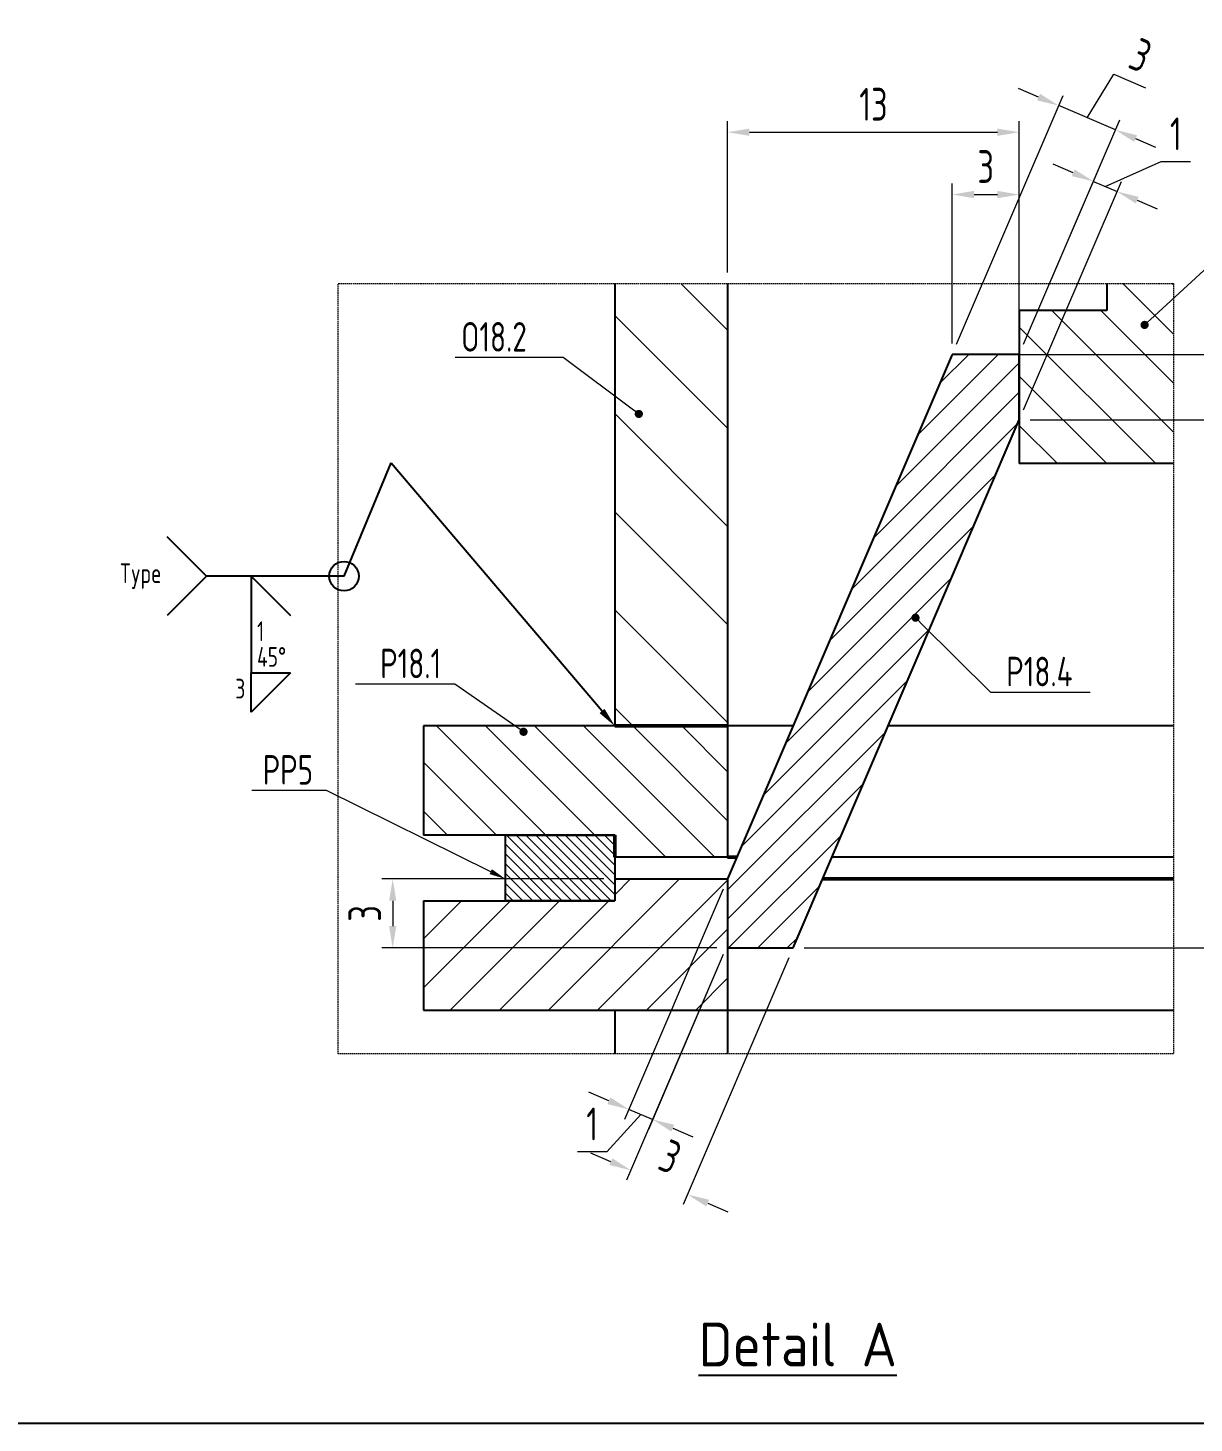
# Model space of a CAD drawing. Header units: millimetres. Extents: x -46397 to 283259, y -8690 to 23983.
# Drawn here: x 185205.4 to 185418.7, y -1813.6 to -1558.2 of the extents above; entities that cross this region are included whole.
import ezdxf
from ezdxf import colors
from ezdxf.entities.mleader import LeaderData, LeaderLine
from ezdxf.math import Vec2, Vec3

# ---------------------------------------------------------------- set-up
doc = ezdxf.new("R2010")
doc.units = ezdxf.units.MM
doc.linetypes.add('HIDDEN', pattern=[0.375, 0.25, -0.125])
doc.layers.get('Defpoints').update_dxf_attribs({"lineweight": 0})
for name, color, linetype, lineweight in [('4.KICH THUOC', 3, 'Continuous', 9), ('AM_0', 7, 'Continuous', 50), ('AM_5', 3, 'Continuous', 25), ('Dtext', 255, 'Continuous', 20), ('mDƯỜNG CƠ BẢN', 255, 'Continuous', 25)]:
    doc.layers.add(name, color=color, linetype=linetype, lineweight=lineweight)
doc.layers.add('DIM', color=8, linetype='Continuous')
doc.styles.add('Arial', font='arial.ttf')
doc.styles.add('Chu va so', font='arial.ttf')
doc.styles.add('GHI CHÚ 1', font='isocp_IV25.ttf', dxfattribs={"width": 0.8})
doc.styles.get("Standard").update_dxf_attribs({"font": 'isocp.shx', "width": 0.8})
doc.styles.add('TCVN', font='arial.ttf')
doc.dimstyles.new('1-30SCALE', dxfattribs={"dimtxt": 75, "dimasz": 75, "dimexe": 37.5, "dimexo": 30, "dimgap": 30, "dimtad": 1, "dimtoh": 1, "dimdec": 0, "dimdsep": 46, "dimtxsty": 'GHI CHÚ 1', "dimcen": 0.09, "dimclrd": 256, "dimclre": 256, "dimclrt": 2, "dimadec": 0, "dimazin": 0, "dimtfac": 1, "dimtdec": 0, "dimtofl": 0, "dimtmove": 0, "dimatfit": 3, "dimfxl": 1, "dimlwd": 0, "dimlwe": 0, "dimarcsym": 0})
pattern_1 = [(315, (-170131.17, 962281.327), (4.49012806, 4.49012806), [])]

# ---------------------------------------------------------------- blocks, each defined once
blk = doc.blocks.new('*D944')
at = {"layer": 'Defpoints', "color": 0, "transparency": 16777216}
for p in [(185333.38, -1725.97), (185345.38, -1726.6), (185315.69, -1767.28)]:
    blk.add_point(p, dxfattribs=at)
at = {"layer": 'DIM', "linetype": 'Continuous', "lineweight": 0, "transparency": 16777216}
for p, q in [((185332.59, -1727.81), (185314.91, -1769.12)), ((185344.59, -1728.43), (185325.27, -1773.56)), ((185312.02, -1765.71), (185308.34, -1764.14)), ((185329.74, -1773.3), (185333.42, -1774.87))]:
    blk.add_line(p, q, dxfattribs=at)
at = {"layer": 'DIM', "transparency": 16777216}
for points in [[(185312.28, -1765.1), (185311.75, -1766.32), (185315.69, -1767.28)], [(185330, -1772.68), (185329.48, -1773.91), (185326.06, -1771.72)]]:
    blk.add_solid(points, dxfattribs=at)
at = {"layer": 'DIM', "color": 2, "transparency": 16777216, "insert": (185322.89, -1764.8), "char_height": 6, "attachment_point": 5, "rotation": 336.8269, "style": 'GHI CHÚ 1'}
blk.add_mtext('3', dxfattribs=at)
blk = doc.blocks.new('*D945')
at = {"layer": 'Defpoints', "color": 0, "transparency": 16777216}
for p in [(185333.38, -1713.97), (185333.38, -1725.97), (185315.33, -1756.14)]:
    blk.add_point(p, dxfattribs=at)
at = {"layer": 'DIM', "linetype": 'Continuous', "lineweight": 0, "transparency": 16777216}
for p, q in [((185332.59, -1715.81), (185314.54, -1757.98)), ((185332.59, -1727.81), (185318.88, -1759.84)), ((185311.65, -1754.57), (185307.97, -1752.99)), ((185319.67, -1758), (185315.33, -1756.14)), ((185317.5, -1757.07), (185311.29, -1763.88)), ((185323.34, -1759.57), (185327.02, -1761.15)), ((185311.29, -1763.88), (185305.94, -1763.88))]:
    blk.add_line(p, q, dxfattribs=at)
at = {"layer": 'DIM', "transparency": 16777216}
for points in [[(185311.91, -1753.95), (185311.39, -1755.18), (185315.33, -1756.14)], [(185323.61, -1758.96), (185323.08, -1760.19), (185319.67, -1758)]]:
    blk.add_solid(points, dxfattribs=at)
at = {"layer": 'DIM', "color": 2, "transparency": 16777216, "insert": (185308.61, -1758.82), "char_height": 6, "attachment_point": 5, "style": 'GHI CHÚ 1'}
blk.add_mtext('1', dxfattribs=at)
blk = doc.blocks.new('*D946')
at = {"layer": 'Defpoints', "color": 0, "transparency": 16777216}
for p in [(185374.47, -1617.97), (185444.36, -1617.97), (185345.38, -1726.6)]:
    blk.add_point(p, dxfattribs=at)
at = {"layer": 'DIM', "linetype": 'Continuous', "lineweight": 0, "transparency": 16777216}
for p, q in [((185376.47, -1617.97), (185446.36, -1617.97)), ((185444.36, -1722.6), (185444.36, -1621.97)), ((185347.38, -1726.6), (185446.36, -1726.6))]:
    blk.add_line(p, q, dxfattribs=at)
at = {"layer": 'DIM', "transparency": 16777216}
for points in [[(185443.69, -1621.97), (185445.03, -1621.97), (185444.36, -1617.97)], [(185443.69, -1722.6), (185445.03, -1722.6), (185444.36, -1726.6)]]:
    blk.add_solid(points, dxfattribs=at)
at = {"layer": 'DIM', "color": 2, "transparency": 16777216, "insert": (185439.24, -1672.28), "char_height": 6, "attachment_point": 5, "rotation": 90, "style": 'GHI CHÚ 1'}
blk.add_mtext('27', dxfattribs=at)
blk = doc.blocks.new('*D947')
at = {"layer": 'Defpoints', "color": 0, "transparency": 16777216}
for p in [(185386.74, -1577.31), (185333.38, -1604.99), (185386.74, -1617.97)]:
    blk.add_point(p, dxfattribs=at)
at = {"layer": 'DIM', "linetype": 'Continuous', "lineweight": 0, "transparency": 16777216}
for p, q in [((185333.38, -1602.99), (185333.38, -1575.31)), ((185386.74, -1615.97), (185386.74, -1575.31)), ((185337.38, -1577.31), (185382.74, -1577.31))]:
    blk.add_line(p, q, dxfattribs=at)
at = {"layer": 'DIM', "transparency": 16777216}
for points in [[(185337.38, -1576.65), (185337.38, -1577.98), (185333.38, -1577.31)], [(185382.74, -1576.65), (185382.74, -1577.98), (185386.74, -1577.31)]]:
    blk.add_solid(points, dxfattribs=at)
at = {"layer": 'DIM', "color": 2, "transparency": 16777216, "insert": (185360.06, -1572.2), "char_height": 6, "attachment_point": 5, "style": 'GHI CHÚ 1'}
blk.add_mtext('13', dxfattribs=at)
blk = doc.blocks.new('*D948')
at = {"layer": 'Defpoints', "color": 0, "transparency": 16777216}
for p in [(185386.74, -1588.72), (185374.47, -1617.97), (185386.74, -1617.97)]:
    blk.add_point(p, dxfattribs=at)
at = {"layer": 'DIM', "linetype": 'Continuous', "lineweight": 0, "transparency": 16777216}
for p, q in [((185374.47, -1615.97), (185374.47, -1586.72)), ((185386.74, -1615.97), (185386.74, -1586.72)), ((185378.47, -1588.72), (185382.74, -1588.72))]:
    blk.add_line(p, q, dxfattribs=at)
at = {"layer": 'DIM', "transparency": 16777216}
for points in [[(185378.47, -1588.05), (185378.47, -1589.39), (185374.47, -1588.72)], [(185382.74, -1588.05), (185382.74, -1589.39), (185386.74, -1588.72)]]:
    blk.add_solid(points, dxfattribs=at)
at = {"layer": 'DIM', "color": 2, "transparency": 16777216, "insert": (185380.6, -1583.6), "char_height": 6, "attachment_point": 5, "style": 'GHI CHÚ 1'}
blk.add_mtext('3', dxfattribs=at)
blk = doc.blocks.new('*D949')
at = {"layer": 'Defpoints', "color": 0, "transparency": 16777216}
for p in [(185386.74, -1617.97), (185386.74, -1629.97), (185432, -1629.97)]:
    blk.add_point(p, dxfattribs=at)
at = {"layer": 'DIM', "linetype": 'Continuous', "lineweight": 0, "transparency": 16777216}
for p, q in [((185388.74, -1617.97), (185434, -1617.97)), ((185432, -1621.97), (185432, -1625.97)), ((185388.74, -1629.97), (185434, -1629.97))]:
    blk.add_line(p, q, dxfattribs=at)
at = {"layer": 'DIM', "transparency": 16777216}
for points in [[(185431.34, -1621.97), (185432.67, -1621.97), (185432, -1617.97)], [(185431.34, -1625.97), (185432.67, -1625.97), (185432, -1629.97)]]:
    blk.add_solid(points, dxfattribs=at)
at = {"layer": 'DIM', "color": 2, "transparency": 16777216, "insert": (185426.89, -1625.02), "char_height": 6, "attachment_point": 5, "rotation": 90, "style": 'GHI CHÚ 1'}
blk.add_mtext('3', dxfattribs=at)
blk = doc.blocks.new('*D950')
at = {"layer": 'Defpoints', "color": 0, "transparency": 16777216}
for p in [(185393.95, -1572.45), (185374.47, -1617.97), (185386.74, -1617.97)]:
    blk.add_point(p, dxfattribs=at)
at = {"layer": 'DIM', "linetype": 'Continuous', "lineweight": 0, "transparency": 16777216}
for p, q in [((185399.14, -1574.67), (185404.02, -1566.7)), ((185404.02, -1566.7), (185409.83, -1569.19)), ((185390.28, -1570.88), (185386.6, -1569.31)), ((185375.26, -1616.13), (185394.74, -1570.62)), ((185404.32, -1576.89), (185393.95, -1572.45)), ((185387.52, -1616.13), (185405.11, -1575.05)), ((185408, -1578.47), (185411.68, -1580.04))]:
    blk.add_line(p, q, dxfattribs=at)
at = {"layer": 'DIM', "transparency": 16777216}
for points in [[(185390.54, -1570.27), (185390.01, -1571.49), (185393.95, -1572.45)], [(185408.26, -1577.85), (185407.74, -1579.08), (185404.32, -1576.89)]]:
    blk.add_solid(points, dxfattribs=at)
at = {"layer": 'DIM', "color": 2, "transparency": 16777216, "insert": (185408.94, -1563.24), "char_height": 6, "attachment_point": 5, "rotation": 336.8269, "style": 'GHI CHÚ 1'}
blk.add_mtext('3', dxfattribs=at)
blk = doc.blocks.new('*D951')
at = {"layer": 'Defpoints', "color": 0, "transparency": 16777216}
for p in [(185404.63, -1588.17), (185386.74, -1617.97), (185386.74, -1629.97)]:
    blk.add_point(p, dxfattribs=at)
at = {"layer": 'DIM', "linetype": 'Continuous', "lineweight": 0, "transparency": 16777216}
for p, q in [((185402.46, -1587.24), (185412.7, -1582.67)), ((185412.7, -1582.67), (185418.05, -1582.67)), ((185387.52, -1616.13), (185401.08, -1584.47)), ((185396.61, -1584.74), (185392.93, -1583.16)), ((185387.52, -1628.13), (185405.42, -1586.33)), ((185400.29, -1586.31), (185404.63, -1588.17)), ((185408.31, -1589.74), (185411.98, -1591.32))]:
    blk.add_line(p, q, dxfattribs=at)
at = {"layer": 'DIM', "transparency": 16777216}
for points in [[(185396.87, -1584.12), (185396.35, -1585.35), (185400.29, -1586.31)], [(185408.57, -1589.13), (185408.04, -1590.36), (185404.63, -1588.17)]]:
    blk.add_solid(points, dxfattribs=at)
at = {"layer": 'DIM', "color": 2, "transparency": 16777216, "insert": (185415.38, -1577.61), "char_height": 6, "attachment_point": 5, "style": 'GHI CHÚ 1'}
blk.add_mtext('1', dxfattribs=at)
blk = doc.blocks.new('*D1015')
at = {"layer": 'Defpoints', "color": 0, "transparency": 16777216}
for p in [(185312.74, -1713.97), (185272.12, -1726.6), (185333.38, -1726.6)]:
    blk.add_point(p, dxfattribs=at)
at = {"layer": 'DIM', "linetype": 'Continuous', "lineweight": 0, "transparency": 16777216}
for p, q in [((185310.74, -1713.97), (185270.12, -1713.97)), ((185272.12, -1717.97), (185272.12, -1722.6)), ((185331.38, -1726.6), (185270.12, -1726.6))]:
    blk.add_line(p, q, dxfattribs=at)
at = {"layer": 'DIM', "transparency": 16777216}
for points in [[(185271.45, -1717.97), (185272.78, -1717.97), (185272.12, -1713.97)], [(185271.45, -1722.6), (185272.78, -1722.6), (185272.12, -1726.6)]]:
    blk.add_solid(points, dxfattribs=at)
at = {"layer": 'DIM', "color": 2, "transparency": 16777216, "insert": (185267, -1720.28), "char_height": 6, "attachment_point": 5, "rotation": 90, "style": 'GHI CHÚ 1'}
blk.add_mtext('3', dxfattribs=at)
blk = doc.blocks.new('*S935')
at = {"layer": 'AM_5', "linetype": 'Continuous'}
for p, q in [((256782.92, -35200.74, 11.59), (256791.57, -35180.01, 11.59)), ((256791.57, -35180.01, 11.59), (256830.12, -35225.41, 11.59)), ((256757.78, -35200.74, 11.59), (256750.58, -35193.54, 11.59)), ((256757.78, -35200.74, 11.59), (256750.58, -35207.94, 11.59)), ((256782.92, -35200.74, 11.59), (256757.78, -35200.74, 11.59))]:
    blk.add_line(p, q, dxfattribs=at)
at = {"layer": 'AM_5', "color": 2, "linetype": 'Continuous'}
for p, q in [((256765.94, -35200.74, 11.59), (256765.94, -35207.94, 11.59)), ((256765.94, -35200.74, 11.59), (256773.14, -35207.94, 11.59)), ((256765.94, -35207.94, 11.59), (256765.94, -35218.45, 11.59)), ((256765.94, -35218.45, 11.59), (256773.14, -35218.45, 11.59)), ((256773.14, -35218.45, 11.59), (256765.94, -35225.65, 11.59)), ((256765.94, -35225.65, 11.59), (256765.94, -35218.45, 11.59))]:
    blk.add_line(p, q, dxfattribs=at)
blk.add_circle((256782.92, -35200.74, 11.59), 2.7, dxfattribs=at)
at = {"layer": 'AM_5', "linetype": 'Continuous'}
blk.add_trace([(256829.66, -35225.8, 11.59), (256830.58, -35225.02, 11.59), (256832.45, -35228.15, 11.59)], dxfattribs=at)
at = {"layer": 'AM_5', "color": 2, "linetype": 'Continuous', "char_height": 3.6}
for s, insert, attachment_point in [('Type', (256749.5, -35200.74, 11.59), 6), ('1', (256767.02, -35209.02, 11.59), 1), ('45%%d', (256767.02, -35213.71, 11.59), 1), ('3', (256764.86, -35219.53, 11.59), 3)]:
    blk.add_mtext(s, dxfattribs=dict(at, insert=insert, attachment_point=attachment_point))
blk = doc.blocks.new('_Dot')
at = {"color": 0, "linetype": 'ByBlock', "lineweight": -2}
blk.add_line((-0.5, 0), (-1, 0), dxfattribs=at)
at = {"color": 0, "linetype": 'ByBlock', "const_width": 0.5}
blk.add_lwpolyline([(-0.25, 0, 1), (0.25, 0, 1)], format="xyb", close=True, dxfattribs=at)
blk = doc.blocks.new('*U1827')
at = {"lineweight": 25}
for points in [[(0, 0), (1025.22, 0), (1025.22, 671.58), (0, 671.58)], [(0, 0), (775.17, 0), (775.17, 671.58), (0, 671.58)]]:
    blk.add_lwpolyline(points, close=True, dxfattribs=at)
at = {"layer": 'Dtext', "ltscale": 0.1}
for tag, p, height, style in [('REV_3', (781.77, 252.24), 4.47, 'TCVN'), ('FOR_APPROVAL3', (826.43, 251.93, -0.04), 5.36, 'TCVN'), ('REV_2', (781.77, 235.57), 4.47, 'TCVN'), ('FOR_APPROVAL2', (826.43, 235.26, -0.04), 5.36, 'TCVN'), ('REV_1', (781.77, 218.9), 4.47, 'TCVN'), ('FOR_APPROVAL1', (826.43, 218.59, -0.04), 5.36, 'TCVN'), ('REV_0', (781.77, 202.23), 4.47, 'TCVN'), ('NGUOI_VE', (874.01, 202, -0.04), 5.36, 'TCVN'), ('NGUOI_KIEM_2', (921.36, 202, -0.04), 5.36, 'TCVN'), ('NGUOI_DUYET', (978.56, 202, -0.04), 5.36, 'TCVN'), ('1.1_A4', (981.42, 10.17, -0.04), 5.36, 'Chu va so'), ('A4_A4', (999.25, 10.17, -0.04), 5.36, 'Chu va so'), ('REV.', (1013.94, 10.17, -0.04), 5.36, 'Chu va so')]:
    blk.add_attdef(tag, p, '', height=height, dxfattribs=dict(at, style=style))
for tag, p, height, style, width in [('NGAY_REV03', (793.09, 251.93, -0.04), 4.64, 'TCVN', 0.95), ('NGAY_REV02', (793.09, 235.26, -0.04), 4.64, 'TCVN', 0.95), ('NGAY_REV01', (793.09, 218.59, -0.04), 4.64, 'TCVN', 0.95), ('NGAY_REV0', (793.09, 201.92, -0.04), 4.64, 'TCVN', 0.95), ('DWD.NO', (792.68, 4.35, -0.04), 7.14, 'Chu va so', 0.85)]:
    blk.add_attdef(tag, p, '', height=height, dxfattribs=dict(at, style=style, width=width))
at = {"layer": 'Dtext', "lineweight": 25, "ltscale": 0.1, "style": 'Chu va so'}
for tag, p, height in [('PROJECT_CODE', (844.31, 83.95), 10.72), ('TITLE1', (797.9, 64.02, -0.04), 7.14), ('TITLE2', (797.9, 47.22, -0.04), 7.14), ('TITLE3', (797.9, 30.55, -0.04), 7.14)]:
    blk.add_attdef(tag, p, '', height=height, dxfattribs=at)

msp = doc.modelspace()

# ---------------------------------------------------------------- hatches: boundary and pattern name
at = {"linetype": 'Continuous', "lineweight": 0}
h = msp.add_hatch(dxfattribs=at)
h.set_pattern_fill('ANSI31', color=251, scale=4, angle=-90, style=0)
h.set_pattern_definition([(315, (-170131.17, 962281.327), (8.98025612, 8.98025612), [])])
h.paths.add_polyline_path([(185333.38, -1604.99), (185312.74, -1604.99), (185312.74, -1685.97), (185333.38, -1685.97)])
at = {"linetype": 'Continuous', "lineweight": 5}
h = msp.add_hatch(dxfattribs=at)
h.set_pattern_fill('ANSI31', color=251, scale=1.2, style=0)
h.set_pattern_definition([(45, (-170131.1702, 962281.3267), (-2.694076836, 2.694076836), [])])
h.paths.add_polyline_path([(185374.47, -1617.97), (185333.38, -1713.97), (185333.38, -1726.6), (185345.38, -1726.6), (185386.74, -1629.97), (185386.74, -1617.97)], flags=0)
at = {"linetype": 'Continuous', "lineweight": 0}
h = msp.add_hatch(dxfattribs=at)
h.set_pattern_fill('ANSI31', color=8, scale=0.4, angle=-90, style=0)
h.set_pattern_definition([(315, (-170131.1702, 962281.3267), (0.8980256121, 0.8980256121), [])])
h.paths.add_polyline_path([(185312.74, -1705.97), (185292.74, -1705.97), (185292.74, -1717.97), (185312.74, -1717.97)], flags=0)
h = msp.add_hatch(dxfattribs=at)
h.set_pattern_fill('ANSI31', color=251, scale=2, style=0)
h.set_pattern_definition([(45, (-170131.17, 962281.327), (-4.49012806, 4.49012806), [])])
h.paths.add_polyline_path([(185312.74, -1717.97), (185277.74, -1717.97), (185277.74, -1737.97), (185333.38, -1737.97), (185333.38, -1713.97), (185312.74, -1713.97)], flags=0)
at = {"layer": 'AM_0', "lineweight": 0}
h = msp.add_hatch(dxfattribs=at)
h.set_pattern_fill('ANSI31', color=251, scale=2, angle=-90, style=0)
h.set_pattern_definition(pattern_1)
h.paths.add_polyline_path([(185414.92, -1604.99), (185402.74, -1604.99), (185402.74, -1609.97), (185386.74, -1609.97), (185386.74, -1637.97), (185414.92, -1637.97)])
h = msp.add_hatch(dxfattribs=at)
h.set_pattern_fill('ANSI31', color=251, scale=2, angle=-90, style=0)
h.set_pattern_definition(pattern_1)
h.paths.add_polyline_path([(185333.38, -1685.97), (185277.74, -1685.97), (185277.74, -1705.97), (185312.74, -1705.97), (185312.74, -1709.97), (185333.38, -1709.97)], flags=0)

# ---------------------------------------------------------------- linework, layer by layer
at = {"color": 8, "linetype": 'Continuous', "lineweight": 25}
msp.add_line((185312.74, -1713.97, -0.15), (185312.74, -1717.97, -0.15), dxfattribs=at)
at = {"layer": 'AM_0', "color": 8}
for p, q in [((185312.74, -1685.97, -0.15), (185333.38, -1685.97, -0.15)), ((185312.74, -1705.97, -0.15), (185312.74, -1709.97, -0.15)), ((185335.09, -1709.97, -0.15), (185333.38, -1709.97, -0.15)), ((185414.92, -1713.97, -0.15), (185350.78, -1713.97, -0.15))]:
    msp.add_line(p, q, dxfattribs=at)
at = {"layer": 'mDƯỜNG CƠ BẢN'}
for p, q in [((185312.74, -1604.99, -0.15), (185312.74, -1685.97, -0.15)), ((185333.38, -1604.99, -0.15), (185333.38, -1709.97, -0.15)), ((185402.74, -1604.99, -0.15), (185402.74, -1609.97, -0.15)), ((185386.74, -1609.97, -0.15), (185386.74, -1637.97, -0.15)), ((185402.74, -1609.97, -0.15), (185386.74, -1609.97, -0.15)), ((185414.92, -1637.97, -0.15), (185386.74, -1637.97, -0.15)), ((185277.74, -1685.97, -0.15), (185277.74, -1705.97, -0.15)), ((185345.36, -1685.97, -0.15), (185277.74, -1685.97, -0.15)), ((185414.92, -1685.97, -0.15), (185362.77, -1685.97, -0.15)), ((185312.74, -1705.97, -0.15), (185277.74, -1705.97, -0.15)), ((185333.38, -1709.97, -0.15), (185312.74, -1709.97, -0.15)), ((185414.92, -1709.97, -0.15), (185352.49, -1709.97, -0.15)), ((185312.74, -1713.97, -0.15), (185333.38, -1713.97, -0.15)), ((185333.38, -1713.97, -0.15), (185333.38, -1745.99, -0.15)), ((185277.74, -1717.97, -0.15), (185277.74, -1737.97, -0.15)), ((185277.74, -1717.97, -0.15), (185312.74, -1717.97, -0.15)), ((185277.74, -1737.97, -0.15), (185414.92, -1737.97, -0.15)), ((185312.74, -1737.97, -0.15), (185312.74, -1745.99, -0.15))]:
    msp.add_line(p, q, dxfattribs=at)
at = {"layer": 'mDƯỜNG CƠ BẢN', "color": 3}
for p, q in [((185374.47, -1617.97, -0.15), (185333.38, -1713.97, -0.15)), ((185386.74, -1617.97, -0.15), (185374.47, -1617.97, -0.15)), ((185386.74, -1629.97, -0.15), (185386.74, -1617.97, -0.15)), ((185345.38, -1726.6, -0.15), (185386.74, -1629.97, -0.15)), ((185333.38, -1713.97, -0.15), (185333.38, -1726.6, -0.15)), ((185333.38, -1726.6, -0.15), (185345.38, -1726.6, -0.15))]:
    msp.add_line(p, q, dxfattribs=at)
at = {"layer": 'mDƯỜNG CƠ BẢN', "color": 6, "linetype": 'HIDDEN', "lineweight": 9, "elevation": -0.15}
msp.add_lwpolyline([(185262.17, -1604.99), (185414.92, -1604.99), (185414.92, -1745.99), (185262.17, -1745.99)], close=True, dxfattribs=at)
at = {"layer": 'mDƯỜNG CƠ BẢN', "color": 3, "elevation": -0.15}
msp.add_lwpolyline([(185312.74, -1717.97), (185292.74, -1717.97), (185292.74, -1705.97), (185312.74, -1705.97)], close=True, dxfattribs=at)

# ---------------------------------------------------------------- block references
at = {"layer": 'AM_5'}
msp.add_blockref('*S935', (-71519.71, 33542.18), dxfattribs=at)

# ---------------------------------------------------------------- texts
at = {"insert": (185328.08, -1795.17, -0.15), "char_height": 8, "attachment_point": 1, "style": 'Arial'}
msp.add_mtext_dynamic_manual_height_columns('{\\Fisocp|c0;\\L\\C0;Detail A}', width=49.4673, gutter_width=12.5, heights=[0], dxfattribs=at)

# ---------------------------------------------------------------- dimensions: what is measured, and where the dimension line sits
at = {"layer": 'DIM'}
for base, p1, p2, angle, picture, middle in [((185393.95, -1572.45, -0.15), (185386.74, -1617.97, -0.15), (185374.47, -1617.97, -0.15), 336.8269, '*D950', (185405.86, -1567.49, -0.15)), ((185404.63, -1588.17, -0.15), (185386.74, -1617.97, -0.15), (185386.74, -1629.97, -0.15), 336.8269, '*D951', (185414.7, -1582.67, -0.15)), ((185432, -1629.97, -0.15), (185386.74, -1617.97, -0.15), (185386.74, -1629.97, -0.15), 90, '*D949', (185432, -1625.02, -0.15)), ((185315.33, -1756.14, -0.15), (185333.38, -1725.97, -0.15), (185333.38, -1713.97, -0.15), 156.8269, '*D945', (185309.29, -1763.88, -0.15)), ((185315.69, -1767.28, -0.15), (185345.38, -1726.6, -0.15), (185333.38, -1725.97, -0.15), 156.8269, '*D944', (185320.88, -1769.5, -0.15))]:
    dim = msp.add_linear_dim(base=base, p1=p1, p2=p2, angle=angle, dimstyle='1-30SCALE', override={"dimtxt": 6, "dimasz": 4, "dimexe": 2, "dimexo": 2, "dimgap": 2, "dimlfac": 0.25, "dimtmove": 1}, dxfattribs=at)
    dim.commit()
    dim.dimension.update_dxf_attribs({"geometry": picture, "text_midpoint": middle, "dimtype": 160})
dim = msp.add_linear_dim(base=(185386.74, -1577.31, -0.15), p1=(185333.38, -1604.99, -0.15), p2=(185386.74, -1617.97, -0.15), dimstyle='1-30SCALE', override={"dimtxt": 6, "dimasz": 4, "dimexe": 2, "dimexo": 2, "dimgap": 2, "dimlfac": 0.25, "dimtmove": 1}, dxfattribs=at)
dim.commit()
dim.dimension.update_dxf_attribs({"geometry": '*D947', "text_midpoint": (185360.06, -1572.2, -0.15)})
dim = msp.add_linear_dim(base=(185386.74, -1588.72, -0.15), p1=(185374.47, -1617.97, -0.15), p2=(185386.74, -1617.97, -0.15), dimstyle='1-30SCALE', override={"dimtxt": 6, "dimasz": 4, "dimexe": 2, "dimexo": 2, "dimgap": 2, "dimlfac": 0.25, "dimtmove": 1}, dxfattribs=at)
dim.commit()
dim.dimension.update_dxf_attribs({"geometry": '*D948', "text_midpoint": (185380.6, -1588.72, -0.15), "dimtype": 160})
for base, p1, p2, picture, middle in [((185444.36, -1617.97, -0.15), (185345.38, -1726.6, -0.15), (185374.47, -1617.97, -0.15), '*D946', (185439.24, -1672.28, -0.15)), ((185272.12, -1726.6, -0.15), (185312.74, -1713.97, -0.15), (185333.38, -1726.6, -0.15), '*D1015', (185267, -1720.28, -0.15))]:
    dim = msp.add_linear_dim(base=base, p1=p1, p2=p2, angle=90, dimstyle='1-30SCALE', override={"dimtxt": 6, "dimasz": 4, "dimexe": 2, "dimexo": 2, "dimgap": 2, "dimlfac": 0.25, "dimtmove": 1}, dxfattribs=at)
    dim.commit()
    dim.dimension.update_dxf_attribs({"geometry": picture, "text_midpoint": middle})

# ---------------------------------------------------------------- leaders
at = {"layer": '4.KICH THUOC', "ltscale": 5}
ml = msp.add_multileader_mtext('Standard', dxfattribs=at)
ml.set_content('{\\Fisocp|c0;P18.4}', color=256)
ml.set_leader_properties(lineweight=9)
ml.set_arrow_properties(name='DOT')
ml.build(insert=Vec2(0, 0))
ml.multileader.update_dxf_attribs({"has_dogleg": 0, "text_left_attachment_type": 5, "text_right_attachment_type": 6, "dogleg_length": 0.125, "arrow_head_size": 1.5, "scale": 300})
ctx = ml.context
ctx.base_point, ctx.scale, ctx.char_height, ctx.arrow_head_size, ctx.landing_gap_size, ctx.plane_origin = Vec3(185422.75, -1600.52, -0.12), 300, 5.4, 1.5, 2.86, Vec3(185591.49, -1578.8, -0.12)
ctx.left_attachment, ctx.right_attachment = 5, 6
notes = []
notes.append((ctx, [(1, (1, 1, 0), (185417.98, -1600.52, -0.12), (1, 0), 4.76, [(0, [(185409.66, -1612.58, -0.12)], 0, [])])]))
ctx.mtext.insert, ctx.mtext.flow_direction = Vec3(185425.61, -1594.04, -0.12), 5
at = {"layer": '4.KICH THUOC', "color": 1, "ltscale": 5}
ml = msp.add_multileader_mtext('Standard', dxfattribs=at)
ml.set_content('{\\Fisocp|c0;PP2}', color=1)
ml.set_leader_properties(color=3, lineweight=9)
ml.build(insert=Vec2(0, 0))
ml.multileader.update_dxf_attribs({"has_dogleg": 0, "text_left_attachment_type": 5, "text_right_attachment_type": 6, "dogleg_length": 0.125, "arrow_head_size": 3, "scale": 300})
ctx = ml.context
ctx.base_point, ctx.scale, ctx.char_height, ctx.arrow_head_size, ctx.landing_gap_size, ctx.plane_origin = Vec3(185139.09, -1613.02, -3.29), 300, 5.4, 3, 2.86, Vec3(185204.72, -1610.4, -3.29)
ctx.left_attachment, ctx.right_attachment = 5, 6
notes.append((ctx, [(1, (1, 1, 0), (185134.32, -1613.02, -3.29), (1, 0), 4.76, [(0, [(185117.55, -1628.43, -3.29)], 0, [])])]))
ctx.mtext.insert, ctx.mtext.width, ctx.mtext.flow_direction = Vec3(185141.94, -1606.54, -3.29), 14.3355, 5
ml = msp.add_multileader_mtext('Standard', dxfattribs=at)
ml.set_content('PP3', color=1)
ml.set_leader_properties(color=3, lineweight=9)
ml.build(insert=Vec2(0, 0))
ml.multileader.update_dxf_attribs({"has_dogleg": 0, "text_left_attachment_type": 5, "text_right_attachment_type": 6, "dogleg_length": 0.125, "arrow_head_size": 3, "scale": 300})
ctx = ml.context
ctx.base_point, ctx.scale, ctx.char_height, ctx.arrow_head_size, ctx.landing_gap_size, ctx.plane_origin = Vec3(185066.11, -1617.47, -5.35), 300, 5.4, 3, 2.86, Vec3(185205.52, -1627.66, -5.35)
ctx.left_attachment, ctx.right_attachment = 5, 6
notes.append((ctx, [(0, (1, 1, 0), (185085.41, -1617.47, -5.35), (-1, 0), 4.76, [(1, [(185108.05, -1636.99, -5.35), (185108.05, -1644.49, -5.35)], 0, [])])]))
ctx.mtext.insert, ctx.mtext.width, ctx.mtext.flow_direction = Vec3(185068.97, -1610.99, -5.35), 14.3355, 5
at = {"layer": '4.KICH THUOC', "color": 7, "ltscale": 5}
ml = msp.add_multileader_mtext('Standard', dxfattribs=at)
ml.set_content('O18.2', color=7)
ml.set_leader_properties(lineweight=9)
ml.set_arrow_properties(name='DOT')
ml.build(insert=Vec2(0, 0))
ml.multileader.update_dxf_attribs({"has_dogleg": 0, "text_left_attachment_type": 5, "text_right_attachment_type": 6, "dogleg_length": 0.125, "arrow_head_size": 1.5, "scale": 300})
ctx = ml.context
ctx.base_point, ctx.scale, ctx.char_height, ctx.arrow_head_size, ctx.landing_gap_size, ctx.plane_origin = Vec3(185283.9, -1618.54, -2.25), 300, 5.4, 1.5, 3.72, Vec3(185479.9, -1645.2, -2.25)
ctx.left_attachment, ctx.right_attachment = 5, 6
notes.append((ctx, [(0, (1, 1, 0), (185309.47, -1618.54, -2.25), (-1, 0), 6.2, [(0, [(185317.14, -1628.87, -2.25)], 0, [])])]))
ctx.mtext.insert, ctx.mtext.flow_direction = Vec3(185284.64, -1612.06, -2.25), 5
at = {"layer": '4.KICH THUOC', "color": 1, "ltscale": 5}
ml = msp.add_multileader_mtext('Standard', dxfattribs=at)
ml.set_content('{\\Fisocp|c0;PP4}', color=1)
ml.set_leader_properties(color=3, lineweight=9)
ml.build(insert=Vec2(0, 0))
ml.multileader.update_dxf_attribs({"has_dogleg": 0, "text_left_attachment_type": 5, "text_right_attachment_type": 6, "dogleg_length": 0.125, "arrow_head_size": 3, "scale": 300})
ctx = ml.context
ctx.base_point, ctx.scale, ctx.char_height, ctx.arrow_head_size, ctx.landing_gap_size, ctx.plane_origin = Vec3(185146.05, -1660.85, -0.15), 300, 5.4, 3, 2.86, Vec3(185283.68, -1661.43, -0.15)
ctx.left_attachment, ctx.right_attachment = 5, 6
notes.append((ctx, [(1, (1, 1, 0), (185141.28, -1660.85, -0.15), (1, 0), 4.76, [(0, [(185133.55, -1667.36, -0.15)], 0, [])])]))
ctx.mtext.insert, ctx.mtext.width, ctx.mtext.flow_direction = Vec3(185148.91, -1654.37, -0.15), 14.3355, 5
at = {"layer": '4.KICH THUOC', "ltscale": 5}
ml = msp.add_multileader_mtext('Standard', dxfattribs=at)
ml.set_content('{\\Fisocp|c0;P18.4}', color=256)
ml.set_leader_properties(lineweight=9)
ml.set_arrow_properties(name='DOT')
ml.build(insert=Vec2(0, 0))
ml.multileader.update_dxf_attribs({"has_dogleg": 0, "text_left_attachment_type": 5, "text_right_attachment_type": 6, "dogleg_length": 0.125, "arrow_head_size": 1.5, "scale": 300})
ctx = ml.context
ctx.base_point, ctx.scale, ctx.char_height, ctx.arrow_head_size, ctx.landing_gap_size, ctx.plane_origin = Vec3(185381.5, -1679.8, -0.15), 300, 5.4, 1.5, 2.86, Vec3(185545.5, -1640.01, -0.15)
ctx.left_attachment, ctx.right_attachment = 5, 6
notes.append((ctx, [(1, (1, 1, 0), (185376.73, -1679.8, -0.15), (1, 0), 4.76, [(0, [(185367.75, -1666.16, -0.15)], 0, [])])]))
ctx.mtext.insert, ctx.mtext.flow_direction = Vec3(185384.36, -1673.32, -0.15), 5
ml = msp.add_multileader_mtext('Standard', dxfattribs=at)
ml.set_content('P18.1', color=256)
ml.set_leader_properties(lineweight=9)
ml.set_arrow_properties(name='DOT')
ml.build(insert=Vec2(0, 0))
ml.multileader.update_dxf_attribs({"has_dogleg": 0, "text_left_attachment_type": 5, "text_right_attachment_type": 6, "dogleg_length": 0.125, "arrow_head_size": 1.5, "scale": 300})
ctx = ml.context
ctx.base_point, ctx.scale, ctx.char_height, ctx.arrow_head_size, ctx.landing_gap_size, ctx.plane_origin = Vec3(185266.97, -1678.32, -3.26), 300, 5.4, 1.5, 2.86, Vec3(185406.97, -1699.7, -3.26)
ctx.left_attachment, ctx.right_attachment = 5, 6
notes.append((ctx, [(0, (1, 1, 0), (185288.25, -1678.32, -3.26), (-1, 0), 4.76, [(0, [(185296.05, -1687.04, -3.26)], 0, [])])]))
ctx.mtext.insert, ctx.mtext.flow_direction = Vec3(185269.83, -1671.84, -3.26), 5
at = {"layer": '4.KICH THUOC', "color": 1, "ltscale": 5}
ml = msp.add_multileader_mtext('Standard', dxfattribs=at)
ml.set_content('PP5', color=1)
ml.set_leader_properties(color=3, lineweight=9)
ml.build(insert=Vec2(0, 0))
ml.multileader.update_dxf_attribs({"has_dogleg": 0, "text_left_attachment_type": 5, "text_right_attachment_type": 6, "dogleg_length": 0.125, "arrow_head_size": 3, "scale": 300})
ctx = ml.context
ctx.base_point, ctx.scale, ctx.char_height, ctx.arrow_head_size, ctx.landing_gap_size, ctx.plane_origin = Vec3(185245.48, -1697.79, -1.17), 300, 5.4, 3, 2.86, Vec3(185363.96, -1720.29, -1.17)
ctx.left_attachment, ctx.right_attachment = 5, 6
notes.append((ctx, [(0, (1, 1, 0), (185264.78, -1697.79, -1.17), (-1, 0), 4.76, [(0, [(185292.74, -1713.97, -1.17)], 0, [])])]))
ctx.mtext.insert, ctx.mtext.width, ctx.mtext.flow_direction = Vec3(185248.34, -1691.31, -1.17), 14.3355, 5
for ctx, leaders in notes:
    for number, flags, end, landing, length, lines in leaders:
        leader = LeaderData()
        leader.index, (leader.has_last_leader_line, leader.has_dogleg_vector, leader.attachment_direction) = number, flags
        leader.last_leader_point, leader.dogleg_vector, leader.dogleg_length = Vec3(end), Vec3(landing), length
        for number, points, colour, breaks in lines:
            line = LeaderLine()
            line.index, line.vertices, line.color, line.breaks = number, Vec3.list(points), colors.encode_raw_color(colour), breaks
            leader.lines.append(line)
        ctx.leaders.append(leader)

# ---------------------------------------------------------------- next in the draw order: block references
at = {"xscale": 0.9084576280678549, "yscale": 0.9084576280678549, "zscale": 0.9084576280678549}
msp.add_blockref('*U1827', (184982.48, -1813.55, -0.15), dxfattribs=at)

doc.saveas('drawing.dxf')
